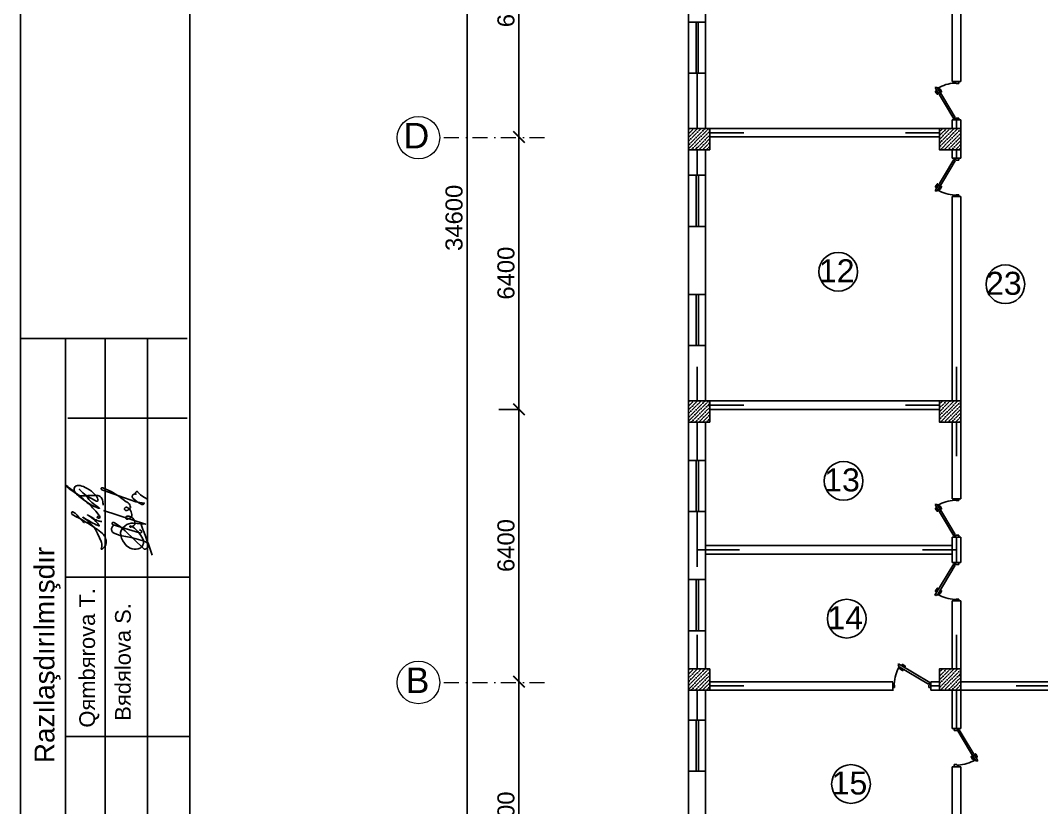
# Model space of a CAD drawing. Header units: millimetres. Extents: x 42452 to 2852333, y -419346 to 834876.
# Drawn here: x 2591321 to 2615326, y 651705 to 670200 of the extents above; entities that cross this region are included whole.
import ezdxf

# ---------------------------------------------------------------- set-up
doc = ezdxf.new("R2010")
doc.units = ezdxf.units.MM
doc.linetypes.add('Штрихпунктирная', pattern=[670.277762, 352.777767, -176.388884, 0, -141.111112])
for name, color, linetype, lineweight in [('0_Ном._пера__1', 7, 'Continuous', 15), ('0_Ном._пера__7', 7, 'Continuous', 60), ('c_dv_l x_tti-25_Ном._пера__21_Ном._пера__21', 7, 'Continuous', 30), ('memar', 7, 'Continuous', 25), ('Text blocks_Ном._пера__1', 7, 'Continuous', 15), ('ДВЕРИ', 7, 'Continuous', 5), ('размер_Ном._пера__241_Ном._пера__7', 7, 'Continuous', 60)]:
    doc.layers.add(name, color=color, linetype=linetype, lineweight=lineweight)
doc.styles.get("Standard").update_dxf_attribs({"font": 'arial.ttf'})
doc.styles.add('СГЕНЕРИР_СТИЛЬ_1', font='arial.ttf')
doc.styles.add('СГЕНЕРИР_СТИЛЬ_5', font='')
doc.styles.get('СГЕНЕРИР_СТИЛЬ_5').set_extended_font_data('Arial Az Lat Кириллический')
doc.dimstyles.new('razmeri a-g', dxfattribs={"dimtxt": 400, "dimasz": 270, "dimexe": 1.25, "dimexo": 0.625, "dimgap": 100, "dimtad": 1, "dimdec": 0, "dimtxsty": 'Standard', "dimblk": 'ARCHTICK', "dimcen": 2.5, "dimadec": 0, "dimazin": 0, "dimtfac": 1, "dimtdec": 0, "dimtmove": 0, "dimatfit": 3, "dimfxl": 1, "dimarcsym": 0})

# ---------------------------------------------------------------- blocks, each defined once
blk = doc.blocks.new('123vv')
at = {"layer": '0_Ном._пера__1', "linetype": 'Continuous', "lineweight": 25}
blk.add_line((41984, -698025), (38898, -698025), dxfattribs=at)
at = {"layer": '0_Ном._пера__1', "color": 5, "linetype": 'Continuous', "lineweight": 25, "flags": 128}
for points in [[(39821, -700413), (40908, -700763), (40586, -700737), (40531, -700741), (40477, -700753), (40426, -700775), (40379, -700804), (40338, -700841), (40303, -700884), (40276, -700932), (40257, -700984), (40266, -701058), (40286, -701129), (40317, -701196), (40358, -701258), (40408, -701313), (40467, -701359), (40512, -701383), (40561, -701399), (40612, -701408), (40663, -701408), (40714, -701401), (40763, -701385), (40787, -701368), (40808, -701347), (40826, -701323), (40839, -701296), (40849, -701268), (40854, -701239), (40854, -701209), (40849, -701180), (40840, -701151), (40827, -701125), (40771, -701030), (40702, -700945), (40620, -700871), (40568, -700837), (40512, -700811), (40509, -700811), (40507, -700812), (40505, -700814), (40503, -700815), (40501, -700817), (40500, -700820), (40499, -700822), (40499, -700825), (40499, -700827), (40499, -700830), (40500, -700832), (40501, -700834), (40503, -700836), (40505, -700838), (40507, -700839), (40510, -700840), (40512, -700840), (40515, -700840), (40546, -700832), (40576, -700818), (40603, -700800), (40627, -700777), (40629, -700748), (40628, -700718), (40621, -700689), (40610, -700661), (40594, -700636), (40575, -700613), (40552, -700594), (40526, -700579), (40499, -700568), (40470, -700561), (40440, -700559), (40433, -700559), (40427, -700559), (40420, -700561), (40414, -700564), (40409, -700567), (40404, -700572), (40400, -700577), (40397, -700583), (40395, -700590), (40394, -700596), (40394, -700603), (40396, -700609), (40398, -700616), (40402, -700621), (40406, -700626), (40411, -700631), (40417, -700634), (40423, -700636), (40430, -700637), (40437, -700637), (40443, -700636), (40466, -700629), (40488, -700619), (40508, -700606), (40525, -700590), (40539, -700571), (40550, -700549), (40551, -700514), (40546, -700479), (40536, -700446), (40520, -700415), (40499, -700387), (40473, -700362), (40444, -700343), (40412, -700328), (40405, -700328), (40397, -700329), (40390, -700331), (40384, -700334), (40378, -700338), (40373, -700343), (40369, -700349), (40366, -700356), (40364, -700363), (40363, -700370), (40364, -700377), (40366, -700384), (40369, -700391), (40373, -700397), (40378, -700402), (40384, -700406), (40390, -700410), (40397, -700412), (40404, -700413), (40412, -700412), (40419, -700410), (40444, -700400), (40467, -700386), (40488, -700369), (40505, -700349), (40520, -700326), (40511, -700295), (40497, -700266), (40479, -700239), (40456, -700216), (40430, -700198), (40401, -700183), (40217, -700037), (40015, -699918), (39798, -699827), (39795, -699825), (39791, -699823), (39786, -699822), (39782, -699822), (39778, -699823), (39774, -699824), (39770, -699826), (39766, -699828), (39763, -699832), (39761, -699835), (39759, -699839), (39758, -699843), (39757, -699847), (39758, -699852), (39759, -699856), (39761, -699860), (39763, -699864), (39766, -699867), (39769, -699869), (39773, -699871), (39777, -699873), (40657, -700188), (40873, -700218), (40871, -700225), (40868, -700232), (40864, -700238), (40859, -700244), (40853, -700248), (40846, -700252), (40839, -700254), (40831, -700255), (40824, -700255), (40816, -700254), (40809, -700252), (40693, -700184), (40586, -700105), (40578, -700096), (40571, -700087), (40566, -700076), (40563, -700065), (40561, -700053), (40562, -700042), (40565, -700030), (40570, -700020), (40576, -700010), (40584, -700001), (40593, -699994), (40604, -699989), (40615, -699985), (40626, -699984), (40638, -699984), (40650, -699986), (40661, -699991), (40656, -699986), (40652, -699981), (40649, -699975), (40648, -699969), (40647, -699962), (40647, -699956), (40649, -699950), (40651, -699944), (40655, -699938), (40659, -699933), (40664, -699929), (40669, -699926), (40676, -699924), (40682, -699922), (40688, -699922), (40695, -699923), (40701, -699925), (40776, -700003), (40862, -700068), (40956, -700120)], [(40114, -700786), (40096, -700791), (40079, -700800), (40064, -700811), (40051, -700825), (40040, -700841), (40032, -700858), (40027, -700876), (40025, -700895), (40027, -700914), (40031, -700932), (40038, -700950), (40048, -700966), (40061, -700980), (40076, -700992), (40092, -701001), (40110, -701007), (40251, -701054), (40396, -701085), (40532, -701105), (40665, -701144), (40842, -701195), (40902, -701220), (40958, -701252), (40967, -701267), (40973, -701282), (40976, -701299), (40977, -701315), (40975, -701332), (40970, -701347), (40962, -701362), (40953, -701376), (40941, -701387), (40933, -701395), (40923, -701401), (40913, -701406), (40903, -701409), (40892, -701410), (40881, -701409), (40870, -701407), (40860, -701402), (40850, -701397), (40380, -700937), (40255, -700831), (40119, -700739), (40110, -700731), (40100, -700726), (40089, -700722), (40078, -700720), (40066, -700720), (40055, -700722), (40044, -700726), (40041, -700732), (40040, -700738), (40040, -700745), (40040, -700752), (40042, -700758), (40045, -700764), (40049, -700769), (40054, -700774), (40059, -700778), (40066, -700780), (40072, -700782), (40749, -700991), (40757, -700993), (40765, -700993), (40773, -700993), (40781, -700990), (40788, -700987), (40795, -700983), (40801, -700977), (40806, -700971), (40810, -700964), (40813, -700957), (40748, -700906)]]:
    blk.add_lwpolyline(points, dxfattribs=at)
at = {"layer": '0_Ном._пера__1', "color": 5, "linetype": 'Continuous', "lineweight": 25}
for points, knots in [([(39692, -700580), (39688, -700572), (39683, -700564), (39676, -700564), (39669, -700563), (39660, -700569), (39657, -700575), (39651, -700590), (39672, -700608), (39692, -700610), (39706, -700611), (39720, -700603), (39725, -700593), (39734, -700575), (39718, -700552), (39701, -700531), (39641, -700450), (39591, -700397), (39537, -700342), (39451, -700255), (39355, -700164), (39251, -700075), (39166, -700002), (39076, -699931), (39002, -699873), (38958, -699838), (38919, -699808), (38847, -699759), (38840, -699754), (38833, -699749), (38831, -699749), (38829, -699749), (38839, -699761), (38849, -699772), (38918, -699847), (38958, -699868), (39005, -699899), (39076, -699948), (39163, -700023), (39249, -700091), (39358, -700177), (39466, -700251), (39578, -700304), (39613, -700321), (39649, -700335), (39693, -700350), (39700, -700353), (39708, -700355), (39713, -700356), (39747, -700365), (39661, -700312), (39599, -700267), (39469, -700175), (39442, -700118), (39386, -700055), (39340, -700002), (39275, -699944), (39209, -699878), (39205, -699874), (39201, -699870), (39199, -699867), (39176, -699844), (39240, -699911), (39288, -699956), (39354, -700019), (39389, -700038), (39429, -700061), (39465, -700081), (39505, -700103), (39565, -700135), (39609, -700159), (39664, -700188), (39676, -700161), (39679, -700152), (39678, -700136), (39676, -700123), (39670, -700098), (39658, -700078), (39644, -700060), (39618, -700022), (39587, -699985), (39553, -699953), (39492, -699895), (39419, -699852), (39342, -699814), (39287, -699787), (39231, -699763), (39168, -699764), (39137, -699764), (39104, -699770), (39083, -699790), (39070, -699803), (39061, -699821), (39057, -699840), (39053, -699864), (39059, -699888), (39068, -699910), (39092, -699964), (39141, -700007), (39195, -700025), (39264, -700048), (39341, -700029), (39415, -700025), (39467, -700023), (39517, -700028), (39568, -700025), (39604, -700023), (39640, -700018), (39676, -700025), (39701, -700030), (39726, -700042), (39745, -700059), (39768, -700081), (39781, -700111), (39790, -700142), (39803, -700187), (39807, -700231), (39810, -700276)], [0, 0, 0, 0, 1, 1, 1, 2, 2, 2, 3, 3, 3, 4, 4, 4, 5, 5, 5, 6, 6, 6, 7, 7, 7, 8, 8, 8, 9, 9, 9, 10, 10, 10, 11, 11, 11, 12, 12, 12, 13, 13, 13, 14, 14, 14, 15, 15, 15, 16, 16, 16, 17, 17, 17, 18, 18, 18, 19, 19, 19, 20, 20, 20, 21, 21, 21, 22, 22, 22, 23, 23, 23, 24, 24, 24, 25, 25, 25, 26, 26, 26, 27, 27, 27, 28, 28, 28, 29, 29, 29, 30, 30, 30, 31, 31, 31, 32, 32, 32, 33, 33, 33, 34, 34, 34, 35, 35, 35, 36, 36, 36, 37, 37, 37, 38, 38, 38, 39, 39, 39, 39]), ([(39330, -700734), (39267, -700678), (39205, -700621), (39155, -700560), (39127, -700525), (39102, -700488), (39055, -700460), (39039, -700450), (39020, -700441), (39007, -700449), (38998, -700455), (38992, -700471), (38993, -700484), (38995, -700509), (39021, -700523), (39045, -700535), (39106, -700568), (39157, -700592), (39209, -700620), (39346, -700692), (39488, -700785), (39623, -700876), (39683, -700916), (39740, -700955), (39791, -701006), (39827, -701041), (39859, -701082), (39874, -701130), (39885, -701167), (39886, -701209), (39884, -701246), (39883, -701282), (39879, -701314), (39844, -701354), (39814, -701389), (39761, -701430), (39760, -701407), (39760, -701402), (39762, -701392), (39765, -701383), (39778, -701329), (39777, -701283), (39765, -701238), (39747, -701172), (39709, -701106), (39680, -701047), (39630, -700944), (39609, -700858), (39486, -700746), (39397, -700665), (39255, -700570), (39285, -700584), (39299, -700591), (39343, -700617), (39380, -700640), (39429, -700670), (39465, -700695), (39503, -700716), (39553, -700745), (39608, -700769), (39677, -700799), (39688, -700804), (39700, -700809), (39707, -700810), (39736, -700816), (39669, -700745), (39623, -700698), (39560, -700632), (39539, -700611), (39476, -700570), (39448, -700552), (39413, -700529), (39404, -700524), (39384, -700511), (39495, -700579), (39566, -700621), (39613, -700650), (39643, -700666), (39681, -700678), (39710, -700686), (39744, -700691), (39778, -700697)], [0, 0, 0, 0, 1, 1, 1, 2, 2, 2, 3, 3, 3, 4, 4, 4, 5, 5, 5, 6, 6, 6, 7, 7, 7, 8, 8, 8, 9, 9, 9, 10, 10, 10, 11, 11, 11, 12, 12, 12, 13, 13, 13, 14, 14, 14, 15, 15, 15, 16, 16, 16, 17, 17, 17, 18, 18, 18, 19, 19, 19, 20, 20, 20, 21, 21, 21, 22, 22, 22, 23, 23, 23, 24, 24, 24, 25, 25, 25, 26, 26, 26, 27, 27, 27, 27]), ([(41075, -701565), (41029, -701427), (40983, -701289), (40934, -701152), (40886, -701018), (40833, -700885), (40781, -700751)], [0, 0, 0, 0, 1, 1, 1, 2, 2, 2, 2])]:
    blk.add_open_spline(points, degree=3, knots=knots, dxfattribs=at)
at = {"layer": 'размер_Ном._пера__241_Ном._пера__7', "linetype": 'Continuous', "lineweight": 25}
for p, q in [((41984, -695968), (37671, -695968)), ((38832, -695968), (38832, -712422)), ((39860, -695968), (39860, -712422)), ((40955, -695968), (40955, -712422)), ((42050, -702138), (38832, -702138)), ((42050, -706252), (38832, -706252)), ((42050, -712422), (37671, -712422))]:
    blk.add_line(p, q, dxfattribs=at)
at = {"layer": '0_Ном._пера__7', "linetype": 'Continuous', "lineweight": 25, "attachment_point": 4, "rotation": 90, "style": 'СГЕНЕРИР_СТИЛЬ_1'}
for s, insert, char_height in [('\\A1;{\\fArial|b0|i0|c204|p38;Q\\fArial Az Lat Кириллический|b0|i0|c0|p34;я\\fArial|b0|i0|c204|p38;mb\\fArial Az Lat Кириллический|b0|i0|c0|p34;я\\fArial|b0|i0|c204|p38;rova T.}', (39452, -706023), 405.697), ('\\A1;{\\fArial|b0|i0|c204|p38;B\\fArial Az Lat Кириллический|b0|i0|c0|p34;я\\fArial|b0|i0|c204|p38;d\\fArial Az Lat Кириллический|b0|i0|c0|p34;я\\fArial|b0|i0|c204|p38;lova S.}', (40323, -705845), 405.697), ('{S.K. Sekt.}', (39349, -711170), 405.7), ('{İ.V. Sekt. }', (40452, -711193), 405.7)]:
    blk.add_mtext(s, dxfattribs=dict(at, insert=insert, char_height=char_height))
at = {"layer": 'Text blocks_Ном._пера__1', "linetype": 'Continuous', "lineweight": 25, "insert": (38372, -704146), "char_height": 514.2, "attachment_point": 5, "rotation": 90, "style": 'СГЕНЕРИР_СТИЛЬ_5'}
blk.add_mtext('{\\fArial|b0|i0|c238|p34;Razılaşdırılmışdır}', dxfattribs=at)
blk = doc.blocks.new('qapi 700')
at = {"layer": 'ДВЕРИ', "color": 251, "lineweight": 25, "true_color": 0x636466}
for p, q in [((1281620, 90086), (1281659, 90086)), ((1281620, 89997), (1281651, 89997)), ((1281651, 89997), (1281651, 90034)), ((1281651, 90034), (1281659, 90034)), ((1281659, 90034), (1281659, 90086)), ((1282368, 90010), (1281735, 89633)), ((1282395, 89980), (1281741, 89591)), ((1282382, 89987), (1282368, 90010)), ((1282420, 90086), (1282380, 90086)), ((1282380, 90034), (1282380, 90085)), ((1282388, 90034), (1282380, 90034)), ((1282388, 89991), (1282382, 89987)), ((1282388, 89997), (1282388, 90034)), ((1282420, 89997), (1282388, 89997)), ((1282420, 89997), (1282388, 89997)), ((1282395, 89980), (1282388, 89991)), ((1281775, 89698), (1281826, 89728)), ((1281836, 89725), (1281838, 89722)), ((1281733, 89605), (1281747, 89613)), ((1281741, 89591), (1281733, 89605)), ((1281747, 89613), (1281735, 89633)), ((1281812, 89685), (1281762, 89656)), ((1281762, 89656), (1281765, 89651)), ((1281776, 89665), (1281770, 89676)), ((1281785, 89617), (1281787, 89613)), ((1281787, 89613), (1281837, 89642)), ((1281792, 89676), (1281793, 89674)), ((1281835, 89712), (1281794, 89687)), ((1281802, 89622), (1281809, 89609)), ((1281814, 89681), (1281812, 89685)), ((1281820, 89629), (1281818, 89631)), ((1281872, 89650), (1281831, 89626)), ((1281831, 89604), (1281881, 89634)), ((1281837, 89642), (1281835, 89646)), ((1281884, 89645), (1281883, 89647))]:
    blk.add_line(p, q, dxfattribs=at)
for centre, radius, start, end in [((1282471, 90052), 821, 183.4077, 209.5706), ((1281830, 89721), 7.94, 30.7133, 120.7133), ((1281831, 89718), 7.94, 300.7133, 30.7133), ((1281783, 89684), 15.9, 120.7133, 210.7133), ((1281798, 89680), 7.94, 120.7133, 210.7133), ((1281823, 89617), 15.9, 210.7133, 300.7133), ((1281827, 89633), 7.94, 210.7133, 300.7133), ((1281876, 89643), 7.94, 30.7133, 120.7133), ((1281877, 89641), 7.94, 300.7133, 30.7133)]:
    blk.add_arc(centre, radius, start, end, dxfattribs=at)
blk = doc.blocks.new('_ArchTick')
at = {"color": 0, "linetype": 'ByBlock', "const_width": 0.15}
blk.add_lwpolyline([(-0.5, -0.5), (0.5, 0.5)], dxfattribs=at)
blk = doc.blocks.new('*D236')
at = {"layer": 'Defpoints', "color": 0, "lineweight": 30, "transparency": 16777216}
for p in [(2602225, 682862), (2601821, 648262), (2602225, 648262)]:
    blk.add_point(p, dxfattribs=at)
at = {"layer": 'memar', "color": 0, "lineweight": -2, "transparency": 16777216}
for p, q in [((2602224, 682862), (2601819, 682862)), ((2601821, 682862), (2601821, 648262)), ((2602224, 648262), (2601819, 648262))]:
    blk.add_line(p, q, dxfattribs=at)
at = {"layer": 'memar', "color": 0, "lineweight": -2, "transparency": 16777216, "xscale": 270, "yscale": 270, "zscale": 270}
for p, rotation in [((2601821, 682862), 90), ((2601821, 648262), 270)]:
    blk.add_blockref('_ArchTick', p, dxfattribs=dict(at, rotation=rotation))
at = {"layer": 'memar', "color": 0, "lineweight": 15, "transparency": 16777216, "insert": (2601516, 665562), "char_height": 400, "attachment_point": 5, "rotation": 90}
blk.add_mtext('34600', dxfattribs=at)
blk = doc.blocks.new('*D239')
at = {"layer": 'Defpoints', "color": 0, "lineweight": 30, "transparency": 16777216}
for p in [(2603040, 673862), (2603040, 667462), (2603040, 667462)]:
    blk.add_point(p, dxfattribs=at)
at = {"layer": 'memar', "color": 0, "lineweight": -2, "transparency": 16777216}
for p, q in [((2603040, 673862), (2603040, 667462)), ((2603041, 673862), (2603042, 673862)), ((2603041, 667462), (2603042, 667462))]:
    blk.add_line(p, q, dxfattribs=at)
at = {"layer": 'memar', "color": 0, "lineweight": -2, "transparency": 16777216, "xscale": 270, "yscale": 270, "zscale": 270}
for p, rotation in [((2603040, 673862), 90), ((2603040, 667462), 270)]:
    blk.add_blockref('_ArchTick', p, dxfattribs=dict(at, rotation=rotation))
at = {"layer": 'memar', "color": 0, "lineweight": 15, "transparency": 16777216, "insert": (2602736, 670662), "char_height": 400, "attachment_point": 5, "rotation": 90}
blk.add_mtext('6400', dxfattribs=at)
blk = doc.blocks.new('*D240')
at = {"layer": 'Defpoints', "color": 0, "lineweight": 30, "transparency": 16777216}
for p in [(2603040, 667462), (2602568, 661062), (2603040, 661062)]:
    blk.add_point(p, dxfattribs=at)
at = {"layer": 'memar', "color": 0, "lineweight": -2, "transparency": 16777216}
for p, q in [((2603040, 667462), (2603040, 661062)), ((2603041, 667462), (2603042, 667462)), ((2602568, 661062), (2603042, 661062))]:
    blk.add_line(p, q, dxfattribs=at)
at = {"layer": 'memar', "color": 0, "lineweight": -2, "transparency": 16777216, "xscale": 270, "yscale": 270, "zscale": 270}
for p, rotation in [((2603040, 667462), 90), ((2603040, 661062), 270)]:
    blk.add_blockref('_ArchTick', p, dxfattribs=dict(at, rotation=rotation))
at = {"layer": 'memar', "color": 0, "lineweight": 15, "transparency": 16777216, "insert": (2602736, 664262), "char_height": 400, "attachment_point": 5, "rotation": 90}
blk.add_mtext('6400', dxfattribs=at)
blk = doc.blocks.new('*D241')
at = {"layer": 'Defpoints', "color": 0, "lineweight": 30, "transparency": 16777216}
for p in [(2602568, 661062), (2603040, 654662), (2603040, 654662)]:
    blk.add_point(p, dxfattribs=at)
at = {"layer": 'memar', "color": 0, "lineweight": -2, "transparency": 16777216}
for p, q in [((2602568, 661062), (2603042, 661062)), ((2603040, 661062), (2603040, 654662)), ((2603041, 654662), (2603042, 654662))]:
    blk.add_line(p, q, dxfattribs=at)
at = {"layer": 'memar', "color": 0, "lineweight": -2, "transparency": 16777216, "xscale": 270, "yscale": 270, "zscale": 270}
for p, rotation in [((2603040, 661062), 90), ((2603040, 654662), 270)]:
    blk.add_blockref('_ArchTick', p, dxfattribs=dict(at, rotation=rotation))
at = {"layer": 'memar', "color": 0, "lineweight": 15, "transparency": 16777216, "insert": (2602736, 657862), "char_height": 400, "attachment_point": 5, "rotation": 90}
blk.add_mtext('6400', dxfattribs=at)
blk = doc.blocks.new('*D242')
at = {"layer": 'Defpoints', "color": 0, "lineweight": 30, "transparency": 16777216}
for p in [(2603040, 654662), (2603040, 648261), (2603040, 648261)]:
    blk.add_point(p, dxfattribs=at)
at = {"layer": 'memar', "color": 0, "lineweight": -2, "transparency": 16777216}
for p, q in [((2603040, 654662), (2603040, 648261)), ((2603041, 654662), (2603042, 654662)), ((2603041, 648261), (2603042, 648261))]:
    blk.add_line(p, q, dxfattribs=at)
at = {"layer": 'memar', "color": 0, "lineweight": -2, "transparency": 16777216, "xscale": 270, "yscale": 270, "zscale": 270}
for p, rotation in [((2603040, 654662), 90), ((2603040, 648261), 270)]:
    blk.add_blockref('_ArchTick', p, dxfattribs=dict(at, rotation=rotation))
at = {"layer": 'memar', "color": 0, "lineweight": 15, "transparency": 16777216, "insert": (2602736, 651461), "char_height": 400, "attachment_point": 5, "rotation": 90}
blk.add_mtext('6400', dxfattribs=at)

msp = doc.modelspace()

# ---------------------------------------------------------------- hatches: boundary and pattern name
at = {"layer": 'memar', "lineweight": 25}
h = msp.add_hatch(dxfattribs=at)
h.set_pattern_fill('ANSI36', color=256, scale=500)
h.set_pattern_definition([(45, (920787.99, 3124061.63), (33.1456304, 121.533978), [156.25, -31.25, 0, -31.25])])
h.paths.add_polyline_path([(2607026.14, 667661.54702), (2607026.14, 667161.54702), (2607526.14, 667161.54702), (2607526.14, 667661.54702)])
h = msp.add_hatch(dxfattribs=at)
h.set_pattern_fill('ANSI36', color=256, scale=500)
h.set_pattern_definition([(45, (914887.99, 3124061.63), (33.1456304, 121.533978), [156.25, -31.25, 0, -31.25])])
h.paths.add_polyline_path([(2612926.13986, 667661.54702), (2612926.13986, 667161.54702), (2613426.13986, 667161.54702), (2613426.13986, 667661.54702)])
h = msp.add_hatch(dxfattribs=at)
h.set_pattern_fill('ANSI36', color=256, scale=500)
h.set_pattern_definition([(45, (920787.99, 3117661.63), (33.1456304, 121.533978), [156.25, -31.25, 0, -31.25])])
h.paths.add_polyline_path([(2607026.14, 661261.54702), (2607026.14, 660761.54702), (2607526.14, 660761.54702), (2607526.14, 661261.54702)])
h = msp.add_hatch(dxfattribs=at)
h.set_pattern_fill('ANSI36', color=256, scale=500)
h.set_pattern_definition([(45, (914887.99, 3117661.63), (33.1456304, 121.533978), [156.25, -31.25, 0, -31.25])])
h.paths.add_polyline_path([(2612926.13986, 661261.54702), (2612926.13986, 660761.54702), (2613426.13986, 660761.54702), (2613426.13986, 661261.54702)])
h = msp.add_hatch(dxfattribs=at)
h.set_pattern_fill('ANSI36', color=256, scale=500)
h.set_pattern_definition([(45, (920787.99, 3111362.12), (33.1456304, 121.533978), [156.25, -31.25, 0, -31.25])])
h.paths.add_polyline_path([(2607026.14, 654962.03873), (2607026.14, 654462.03873), (2607526.14, 654462.03873), (2607526.14, 654962.03873)])
h = msp.add_hatch(dxfattribs=at)
h.set_pattern_fill('ANSI36', color=256, scale=500)
h.set_pattern_definition([(45, (914887.99, 3111362.12), (33.1456304, 121.533978), [156.25, -31.25, 0, -31.25])])
h.paths.add_polyline_path([(2612926.13986, 654962.03873), (2612926.13986, 654462.03873), (2613426.13986, 654462.03873), (2613426.13986, 654962.03873)])

# ---------------------------------------------------------------- linework, layer by layer
at = {"layer": 'c_dv_l x_tti-25_Ном._пера__21_Ном._пера__21', "linetype": 'Continuous', "lineweight": 25, "flags": 128}
for points in [[(2591320.97086, 688972.29486), (2674928.52286, 688972.29486), (2674928.52286, 629849.81166), (2591320.97086, 629849.81166)], [(2595302.28286, 687976.96686), (2673933.19486, 687976.96686), (2673933.19486, 630845.13966), (2595302.28286, 630845.13966)]]:
    msp.add_lwpolyline(points, close=True, dxfattribs=at)
at = {"layer": 'memar', "linetype": 'Штрихпунктирная', "lineweight": 15}
for p, q in [((2601276.13137, 667447.03638), (2603802.51953, 667447.03638)), ((2601276.13137, 654647.03638), (2603802.51953, 654647.03638))]:
    msp.add_line(p, q, dxfattribs=at)
at = {"layer": 'memar', "color": 0, "lineweight": 25}
for points in [[(2607026.05727, 648461.54702), (2607026.33479, 673561.54702)], [(2607426.2534, 667661.54702), (2607426.33479, 673561.54151)], [(2613226.13986, 668761.54702), (2613226.13986, 673561.54702), (2613426.13986, 673561.54702), (2613426.13986, 668761.54702)], [(2613426.13986, 668761.54702), (2613226.13986, 668761.54702)], [(2613426.13986, 667861.54702), (2613426.13986, 667661.54702), (2613226.13986, 667661.54702), (2613226.13986, 667861.54702)], [(2613226.13986, 667861.54702), (2613426.13986, 667861.54702)], [(2607426.16511, 661261.54702), (2607426.2465, 667161.54702)], [(2613226.13986, 666961.54702), (2613226.13986, 667161.54702), (2613426.13986, 667161.54702), (2613426.13986, 666961.54702)], [(2613226.13986, 666961.54702), (2613426.13986, 666961.54702)], [(2613426.13986, 666061.54703), (2613426.13986, 661261.54702), (2613226.13986, 661261.54702), (2613226.13986, 666061.54703)], [(2613426.13986, 666061.54703), (2613226.13986, 666061.54703)], [(2607426.0782, 654961.54702), (2607426.15821, 660761.54702)], [(2613226.14, 658961.54702), (2613226.14, 660761.54702), (2613426.14, 660761.54702), (2613426.14, 658961.54702)], [(2613426.14, 658961.54702), (2613226.14, 658961.54702)], [(2613226.14, 657461.54702), (2613226.14, 658061.54702)], [(2613226.14, 658061.54702), (2613426.14, 658061.54702)], [(2613426.14, 658061.54702), (2613426.14, 657461.54702)], [(2613226.14, 657461.54702), (2613426.14, 657461.54702)], [(2613426.14, 656561.54703), (2613426.14, 654962.03873), (2613226.14, 654962.03873), (2613226.14, 656561.54703)], [(2613426.14, 656561.54703), (2613226.14, 656561.54703)], [(2611826.13986, 654462.03873), (2607526.14, 654462.03873), (2607526.14, 654662.03873), (2611826.13986, 654662.03873)], [(2611826.13986, 654647.03873), (2611826.13986, 654447.03873)], [(2612726.13986, 654662.03873), (2612926.13986, 654662.03873), (2612926.13986, 654462.03873), (2612726.13986, 654462.03873)], [(2612726.13986, 654662.03873), (2612726.13986, 654462.03873)], [(2607425.98991, 648461.54702), (2607425.98991, 654462.03873)], [(2613226.14, 653561.54702), (2613226.14, 654462.03873), (2613426.14, 654462.03873), (2613426.14, 653561.54702)], [(2613226.14, 653561.54702), (2613426.14, 653561.54702)], [(2613426.14, 652661.54703), (2613426.14, 648561.54702), (2613226.14, 648561.54702), (2613226.14, 652661.54703)], [(2613426.14, 652661.54703), (2613226.14, 652661.54703)]]:
    msp.add_lwpolyline(points, dxfattribs=at)
for points in [[(2607425.15048, 668961.05028), (2607425.15048, 670161.05028), (2607025.15048, 670161.05028), (2607025.15048, 668961.05028)], [(2612926.13986, 667461.54702), (2607526.14, 667461.54702), (2607526.14, 667661.54702), (2612926.13986, 667661.54702)], [(2607426.23822, 665361.47089), (2607426.23822, 666561.47089), (2607026.23822, 666561.47089), (2607026.23822, 665361.47089)], [(2607426.23822, 662561.47089), (2607426.23822, 663761.47089), (2607026.23822, 663761.47089), (2607026.23822, 662561.47089)], [(2612926.13986, 661061.54702), (2607526.14, 661061.54702), (2607526.14, 661261.54702), (2612926.13986, 661261.54702)], [(2607426.12924, 658661.54702), (2607426.12924, 659861.54702), (2607026.12924, 659861.54702), (2607026.12924, 658661.54702)], [(2613226.14, 657661.54702), (2607426.11682, 657661.5484), (2607426.11682, 657861.5484), (2613226.14, 657861.54702)], [(2607426.10717, 655861.47089), (2607426.10717, 657061.47089), (2607026.10717, 657061.47089), (2607026.10717, 655861.47089)], [(2618926.13986, 654462.03873), (2613426.13986, 654462.03873), (2613426.13986, 654662.03873), (2618926.13986, 654662.03873)], [(2607426.06164, 652561.47089), (2607426.06164, 653761.47089), (2607026.06164, 653761.47089), (2607026.06164, 652561.47089)]]:
    msp.add_lwpolyline(points, close=True, dxfattribs=at)
at = {"layer": 'memar', "color": 146, "lineweight": 25, "true_color": 0x105689}
for points in [[(2607256.28789, 670161.05028), (2607206.28789, 670161.05028), (2607206.28789, 668961.05028), (2607256.28789, 668961.05028)], [(2607257.37562, 666561.47089), (2607207.37562, 666561.47089), (2607207.37562, 665361.47089), (2607257.37562, 665361.47089)], [(2607257.37562, 663761.47089), (2607207.37562, 663761.47089), (2607207.37562, 662561.47089), (2607257.37562, 662561.47089)], [(2607257.26665, 659861.54702), (2607207.26665, 659861.54702), (2607207.26665, 658661.54702), (2607257.26665, 658661.54702)], [(2607257.24457, 657061.47089), (2607207.24457, 657061.47089), (2607207.24457, 655861.47089), (2607257.24457, 655861.47089)], [(2607257.19905, 653761.47089), (2607207.19905, 653761.47089), (2607207.19905, 652561.47089), (2607257.19905, 652561.47089)]]:
    msp.add_lwpolyline(points, close=True, dxfattribs=at)
at = {"layer": 'memar', "lineweight": 25}
for points in [[(2607226.14, 667661.54702), (2607226.14, 668961.05028)], [(2613326.13986, 667661.54702), (2613326.13986, 667861.54702)], [(2607526.14, 667561.54702), (2608326.14, 667561.54702)], [(2612926.13986, 667561.54702), (2612126.13986, 667561.54702)], [(2607226.14, 667161.54702), (2607226.14, 666556.07862)], [(2613326.13986, 667161.54702), (2613326.13986, 666961.54702)], [(2607226.14, 661261.54702), (2607226.14, 662061.54702)], [(2613326.13986, 661261.54702), (2613326.13986, 662061.54702)], [(2607526.14, 661161.54702), (2608326.14, 661161.54702)], [(2612926.13986, 661161.54702), (2612126.13986, 661161.54702)], [(2607226.14, 660761.54702), (2607226.12924, 659861.54702)], [(2613326.14, 660761.54702), (2613326.14, 659961.54702)], [(2607226.07241, 657361.47089), (2607226.14, 658661.54702)], [(2613326.14, 658061.54702), (2613326.14, 657461.54702)], [(2607226.14, 657761.61738), (2608226.11683, 657761.61738)], [(2613326.14, 657761.54702), (2612526.14, 657761.54702)], [(2607226.14, 654961.54702), (2607226.14, 655761.54702)], [(2613326.14, 654961.54702), (2613326.14, 655761.54702)], [(2607226.14, 654461.54702), (2607226.06164, 653761.47089)], [(2607526.14, 654561.54702), (2608326.14, 654561.54702)], [(2612926.13986, 654561.54702), (2612726.13986, 654561.54702)], [(2613326.14, 654461.54702), (2613326.14, 653561.54702)], [(2614726.14, 654561.54702), (2615526.14, 654561.54702)]]:
    msp.add_lwpolyline(points, dxfattribs=at)
at = {"layer": 'memar', "color": 3, "lineweight": 25}
for points in [[(2607526.14, 667661.54702), (2607026.14, 667661.54702), (2607026.14, 667161.54702), (2607526.14, 667161.54702)], [(2613426.13986, 667661.54702), (2612926.13986, 667661.54702), (2612926.13986, 667161.54702), (2613426.13986, 667161.54702)], [(2607526.14, 661261.54702), (2607026.14, 661261.54702), (2607026.14, 660761.54702), (2607526.14, 660761.54702)], [(2613426.13986, 661261.54702), (2612926.13986, 661261.54702), (2612926.13986, 660761.54702), (2613426.13986, 660761.54702)], [(2607526.14, 654962.03873), (2607026.14, 654962.03873), (2607026.14, 654462.03873), (2607526.14, 654462.03873)], [(2613426.13986, 654962.03873), (2612926.13986, 654962.03873), (2612926.13986, 654462.03873), (2613426.13986, 654462.03873)]]:
    msp.add_lwpolyline(points, close=True, dxfattribs=at)
at = {"layer": 'memar', "linetype": 'Continuous', "lineweight": 15}
for centre in [(2600678.3323, 667445.78083), (2600678.3323, 654645.78083)]:
    msp.add_circle(centre, 500, dxfattribs=at)
at = {"layer": 'memar', "color": 0, "lineweight": 25}
for centre in [(2610545.31377, 664294.60258), (2614474.63049, 664000.31888), (2610671.19944, 659380.04965), (2610745.9438, 656143.03257)]:
    msp.add_circle(centre, 454.87332, dxfattribs=at)
at = {"layer": 'memar', "lineweight": 25}
msp.add_circle((2610845.59746, 652258.60528), 454.87332, dxfattribs=at)

# ---------------------------------------------------------------- block references
at = {"lineweight": 25, "xscale": 0.9090909090907544, "yscale": 0.9090909090907544, "zscale": 0.9090909090907544}
msp.add_blockref('123vv', (2557074.97953, 1295422.39938), dxfattribs=at)
at = {"layer": 'memar', "color": 0, "lineweight": 25}
for p, xscale, yscale, zscale, rotation in [((2511858.75716, 2113058.19095), 1.126929626026874, 1.126929626026874, 1.126929626026874, 270), ((2511858.75716, -778235.09691), -1.126929626026874, 1.126929626026874, 1.126929626026874, 270), ((2511858.75716, 2103258.19095), 1.126929626026874, 1.126929626026874, 1.126929626026874, 270), ((2511666.33195, -790474.3741), -1.129065648574512, 1.129065648574512, 1.129065648574512, 270), ((2713721.76782, -776378.08287), 1.11503257298745, 1.11503257298745, 1.11503257298745, 90.00000000000001)]:
    msp.add_blockref('qapi 700', p, dxfattribs=dict(at, xscale=xscale, yscale=yscale, zscale=zscale, rotation=rotation))
at = {"layer": 'memar', "lineweight": 25, "xscale": -1.121843277023546, "yscale": 1.121843277023546, "zscale": 1.121843277023546, "rotation": 180}
msp.add_blockref('qapi 700', (1174049.80422, 755585.39397), dxfattribs=at)

# ---------------------------------------------------------------- texts
at = {"layer": 'memar', "lineweight": 15, "style": 'СГЕНЕРИР_СТИЛЬ_1'}
for s, p in [('D', (2600327.2359, 667193.61959)), ('B', (2600376.75841, 654393.61959))]:
    msp.add_text(s, height=600, dxfattribs=at).set_placement(p)
at = {"layer": 'memar', "linetype": 'Continuous', "lineweight": 25, "char_height": 540, "attachment_point": 3, "style": 'СГЕНЕРИР_СТИЛЬ_1'}
for s, insert in [('1{\\fArial|b0|i0|c238|p38;2}', (2610929.05377, 664588.05816)), ('{\\fArial|b0|i0|c238|p38;23}', (2614858.37049, 664293.77446)), ('1{\\fArial|b0|i0|c238|p38;3}', (2611054.93944, 659673.50523)), ('1{\\fArial|b0|i0|c238|p38;4}', (2611129.6838, 656436.48816)), ('1{\\fArial|b0|i0|c238|p38;5}', (2611229.33746, 652552.06086))]:
    msp.add_mtext(s, dxfattribs=dict(at, insert=insert))

# ---------------------------------------------------------------- dimensions: what is measured, and where the dimension line sits
at = {"layer": 'memar', "lineweight": 15}
for base, p1, p2, picture, middle in [((2601820.68388, 648261.5699), (2602224.91204, 682861.55036), (2602224.91204, 648261.5699), '*D236', (2601516.31826, 665561.56013)), ((2603040.28609, 667461.54467), (2603040.28609, 673861.54467), (2603040.28609, 667461.54467), '*D239', (2602736.05689, 670661.54467)), ((2603040.28609, 661061.54467), (2603040.28609, 667461.54467), (2602567.65841, 661061.54467), '*D240', (2602736.05689, 664261.54467)), ((2603040.28609, 654661.54467), (2602567.65841, 661061.54467), (2603040.28609, 654661.54467), '*D241', (2602736.05689, 657861.54467)), ((2603040.28609, 648261.0616), (2603040.28609, 654661.54467), (2603040.28609, 648261.0616), '*D242', (2602736.05689, 651461.30314))]:
    dim = msp.add_linear_dim(base=base, p1=p1, p2=p2, angle=90, dimstyle='razmeri a-g', dxfattribs=at)
    dim.commit()
    dim.dimension.update_dxf_attribs({"geometry": picture, "text_midpoint": middle})

doc.saveas('drawing.dxf')
